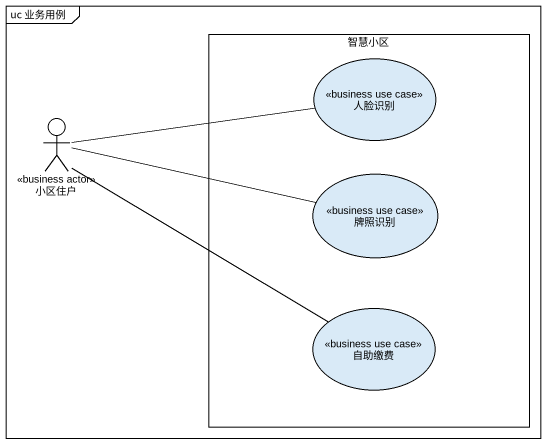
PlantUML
@startuml
mainframe uc 业务用例
rectangle 智慧小区 {
  usecase 人脸识别 <<business use case>>
  usecase 牌照识别 <<business use case>>
  usecase 自助缴费 <<business use case>>
}
actor 小区住户 <<business actor>>
小区住户 -right- 人脸识别
小区住户 -right- 牌照识别
小区住户 -right- 自助缴费
@enduml
